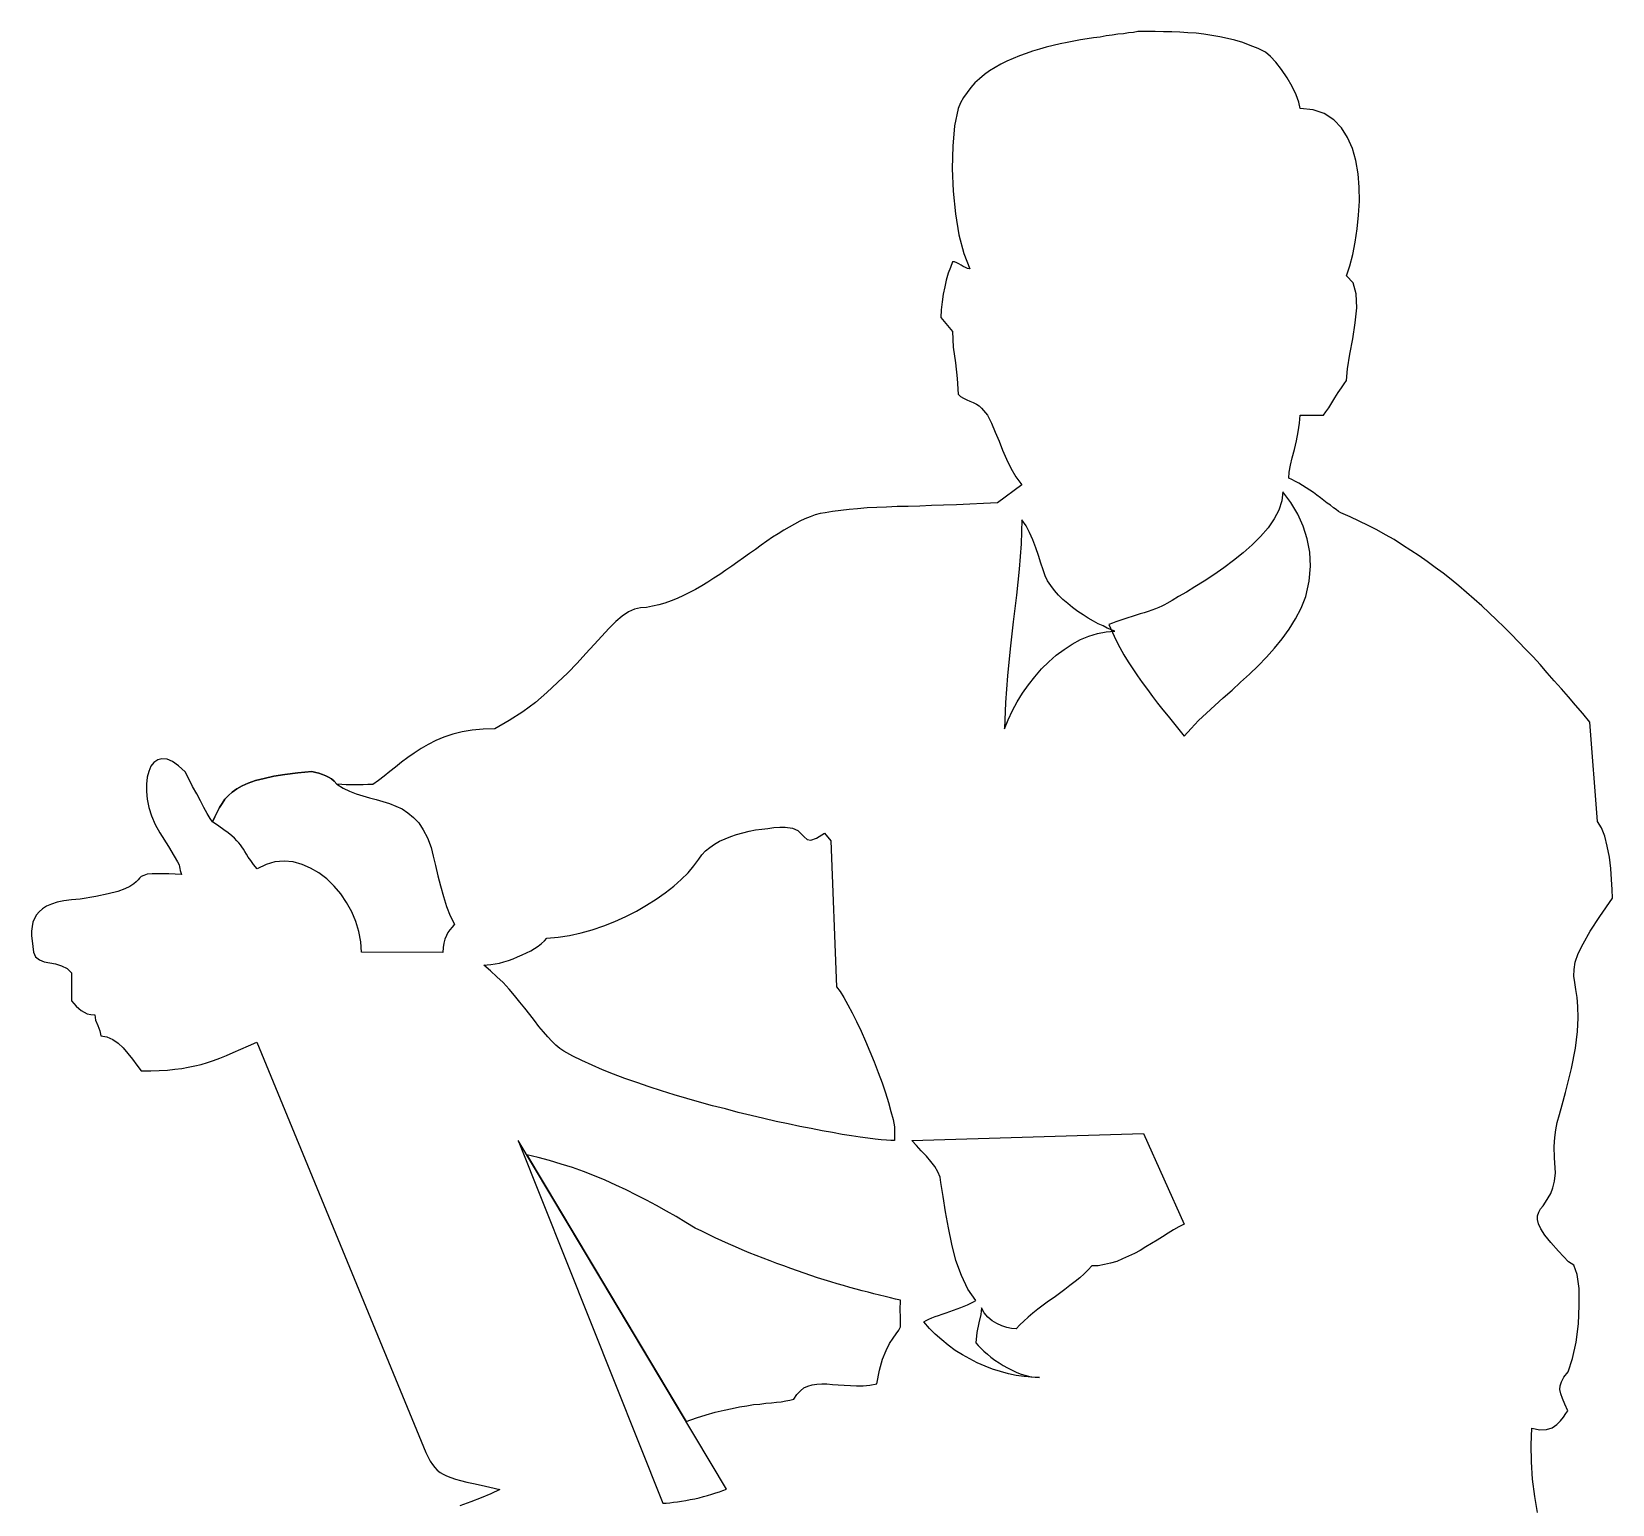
# Model space of a CAD drawing. Extents: x -728 to 148, y 2629 to 3904.
# Drawn here: x -728 to 85, y 3146 to 3904 of the extents above; entities that cross this region are included whole.
import ezdxf

# ---------------------------------------------------------------- set-up
doc = ezdxf.new("R2010")
doc.units = 0
doc.header["$LTSCALE"] = 1270
doc.header["$MEASUREMENT"] = 0
doc.layers.get('0').update_dxf_attribs({"linetype": 'CONTINUOUS'})

msp = doc.modelspace()

# ---------------------------------------------------------------- linework, layer by layer
at = {"linetype": 'CONTINUOUS'}
for p, q in [((-175.05, 3901.35), (-178.22, 3900.79)), ((-172, 3901.76), (-175.05, 3901.35)), ((-169.1, 3902.18), (-172, 3901.76)), ((-166.2, 3902.45), (-169.1, 3902.18)), ((-163.57, 3902.87), (-166.2, 3902.45)), ((-161.09, 3903.14), (-163.57, 3902.87)), ((-158.74, 3903.56), (-161.09, 3903.14)), ((-154.31, 3903.56), (-158.74, 3903.56)), ((-149.89, 3903.56), (-154.31, 3903.56)), ((-145.61, 3903.42), (-149.89, 3903.56)), ((-141.32, 3903.42), (-145.61, 3903.42)), ((-137.18, 3903.28), (-141.32, 3903.42)), ((-133.03, 3903.01), (-137.18, 3903.28)), ((-128.89, 3902.73), (-133.03, 3903.01)), ((-124.88, 3902.18), (-128.89, 3902.73)), ((-120.73, 3901.62), (-124.88, 3902.18)), ((-116.72, 3900.93), (-120.73, 3901.62)), ((-212.91, 3893.47), (-216.23, 3892.36)), ((-209.32, 3894.58), (-212.91, 3893.47)), ((-205.86, 3895.54), (-209.32, 3894.58)), ((-202.27, 3896.37), (-205.86, 3895.54)), ((-198.81, 3897.2), (-202.27, 3896.37)), ((-195.22, 3897.89), (-198.81, 3897.2)), ((-191.77, 3898.58), (-195.22, 3897.89)), ((-188.31, 3899.28), (-191.77, 3898.58)), ((-184.86, 3899.83), (-188.31, 3899.28)), ((-181.54, 3900.38), (-184.86, 3899.83)), ((-178.22, 3900.79), (-181.54, 3900.38)), ((-112.72, 3900.1), (-116.72, 3900.93)), ((-108.85, 3899.13), (-112.72, 3900.1)), ((-104.84, 3897.89), (-108.85, 3899.13)), ((-100.97, 3896.37), (-104.84, 3897.89)), ((-96.96, 3894.85), (-100.97, 3896.37)), ((-93.09, 3892.92), (-96.96, 3894.85)), ((-232.12, 3885.18), (-235.02, 3883.38)), ((-229.22, 3886.84), (-232.12, 3885.18)), ((-226.18, 3888.36), (-229.22, 3886.84)), ((-222.86, 3889.74), (-226.18, 3888.36)), ((-219.68, 3891.12), (-222.86, 3889.74)), ((-216.23, 3892.36), (-219.68, 3891.12)), ((-90.61, 3890.85), (-93.09, 3892.92)), ((-87.84, 3887.8), (-90.61, 3890.85)), ((-84.94, 3884.07), (-87.84, 3887.8)), ((-242.62, 3877.16), (-244.69, 3874.81)), ((-240.27, 3879.37), (-242.62, 3877.16)), ((-237.65, 3881.45), (-240.27, 3879.37)), ((-235.02, 3883.38), (-237.65, 3881.45)), ((-82.04, 3879.79), (-84.94, 3884.07)), ((-79.41, 3875.37), (-82.04, 3879.79)), ((-248.42, 3869.7), (-249.95, 3866.94)), ((-246.63, 3872.33), (-248.42, 3869.7)), ((-244.69, 3874.81), (-246.63, 3872.33)), ((-77.34, 3871.08), (-79.41, 3875.37)), ((-75.96, 3867.21), (-77.34, 3871.08)), ((-251.19, 3864.03), (-252.99, 3855.05)), ((-249.95, 3866.94), (-251.19, 3864.03)), ((-75.41, 3864.03), (-75.96, 3867.21)), ((-68.63, 3863.34), (-75.41, 3864.03)), ((-62.97, 3861.41), (-68.63, 3863.34)), ((-57.99, 3858.23), (-62.97, 3861.41)), ((-252.99, 3855.05), (-253.96, 3844.69)), ((-54.12, 3854.08), (-57.99, 3858.23)), ((-50.94, 3849.11), (-54.12, 3854.08)), ((-253.96, 3844.69), (-254.23, 3833.22)), ((-48.46, 3843.44), (-50.94, 3849.11)), ((-46.66, 3837.22), (-48.46, 3843.44)), ((-45.55, 3830.45), (-46.66, 3837.22)), ((-254.23, 3833.22), (-253.68, 3821.47)), ((-45, 3823.54), (-45.55, 3830.45)), ((-253.68, 3821.47), (-252.57, 3809.86)), ((-44.86, 3816.36), (-45, 3823.54)), ((-45.28, 3809.17), (-44.86, 3816.36)), ((-252.57, 3809.86), (-250.77, 3799.08)), ((-45.97, 3802.12), (-45.28, 3809.17)), ((-250.77, 3799.08), (-248.29, 3789.41)), ((-47.08, 3795.35), (-45.97, 3802.12)), ((-248.29, 3789.41), (-245.25, 3781.67)), ((-49.84, 3783.19), (-48.32, 3788.99)), ((-48.32, 3788.99), (-47.08, 3795.35)), ((-256.31, 3779.32), (-257.27, 3775.86)), ((-255.2, 3782.36), (-256.31, 3779.32)), ((-254.09, 3785.26), (-255.2, 3782.36)), ((-252.99, 3785.12), (-254.09, 3785.26)), ((-251.88, 3784.71), (-252.99, 3785.12)), ((-250.77, 3784.16), (-251.88, 3784.71)), ((-249.67, 3783.47), (-250.77, 3784.16)), ((-248.57, 3782.78), (-249.67, 3783.47)), ((-247.46, 3782.22), (-248.57, 3782.78)), ((-246.35, 3781.81), (-247.46, 3782.22)), ((-245.25, 3781.67), (-246.35, 3781.81)), ((-51.5, 3778.08), (-49.84, 3783.19)), ((-258.1, 3772.27), (-258.93, 3768.54)), ((-257.27, 3775.86), (-258.1, 3772.27)), ((-48.04, 3774.35), (-51.5, 3778.08)), ((-46.52, 3768.68), (-48.04, 3774.35)), ((-259.48, 3764.67), (-259.89, 3760.53)), ((-258.93, 3768.54), (-259.48, 3764.67)), ((-46.24, 3761.63), (-46.52, 3768.68)), ((-259.89, 3760.53), (-260.04, 3756.52)), ((-260.04, 3756.52), (-254.09, 3749.33)), ((-47.08, 3753.89), (-46.24, 3761.63)), ((-254.09, 3749.33), (-253.68, 3741.32)), ((-48.32, 3745.6), (-47.08, 3753.89)), ((-253.68, 3741.32), (-252.57, 3733.3)), ((-49.84, 3737.72), (-48.32, 3745.6)), ((-252.57, 3733.3), (-251.61, 3725.15)), ((-50.94, 3730.26), (-49.84, 3737.72)), ((-251.61, 3725.15), (-251.19, 3717.13)), ((-54.12, 3720.45), (-52.74, 3722.52)), ((-52.74, 3722.52), (-51.5, 3724.18)), ((-51.5, 3724.18), (-50.94, 3730.26)), ((-251.19, 3717.13), (-249.95, 3715.89)), ((-249.95, 3715.89), (-248.42, 3715.06)), ((-248.42, 3715.06), (-246.77, 3714.23)), ((-246.77, 3714.23), (-245.11, 3713.54)), ((-59.1, 3712.71), (-57.44, 3715.34)), ((-57.44, 3715.34), (-55.78, 3717.96)), ((-55.78, 3717.96), (-54.12, 3720.45)), ((-245.11, 3713.54), (-243.45, 3712.85)), ((-243.45, 3712.85), (-241.8, 3712.02)), ((-241.8, 3712.02), (-240.41, 3711.19)), ((-240.41, 3711.19), (-239.17, 3709.95)), ((-239.17, 3709.95), (-236.13, 3706.35)), ((-236.13, 3706.35), (-234.06, 3702.21)), ((-75.68, 3702.21), (-75.41, 3706.35)), ((-75.41, 3706.35), (-63.38, 3706.35)), ((-63.38, 3706.35), (-62.14, 3708.01)), ((-62.14, 3708.01), (-60.62, 3710.22)), ((-60.62, 3710.22), (-59.1, 3712.71)), ((-234.06, 3702.21), (-232.12, 3697.64)), ((-76.37, 3697.79), (-75.68, 3702.21)), ((-232.12, 3697.64), (-230.18, 3693.09)), ((-230.18, 3693.09), (-228.39, 3688.39)), ((-78.31, 3688.8), (-77.2, 3693.22)), ((-77.2, 3693.22), (-76.37, 3697.79)), ((-228.39, 3688.39), (-226.32, 3683.69)), ((-226.32, 3683.69), (-224.1, 3679.13)), ((-80.24, 3680.65), (-79.41, 3684.52)), ((-79.41, 3684.52), (-78.31, 3688.8)), ((-224.1, 3679.13), (-221.48, 3674.7)), ((-221.48, 3674.7), (-218.44, 3670.56)), ((-81.21, 3674.01), (-80.93, 3677.05)), ((-79.55, 3673.32), (-81.21, 3674.01)), ((-80.93, 3677.05), (-80.24, 3680.65)), ((-218.44, 3670.56), (-231.02, 3661.3)), ((-84.25, 3666.96), (-84.8, 3662.27)), ((-80.1, 3661.44), (-84.25, 3666.96)), ((-77.75, 3672.35), (-79.55, 3673.32)), ((-75.96, 3671.39), (-77.75, 3672.35)), ((-74.16, 3670.28), (-75.96, 3671.39)), ((-72.22, 3669.04), (-74.16, 3670.28)), ((-70.43, 3667.8), (-72.22, 3669.04)), ((-68.49, 3666.55), (-70.43, 3667.8)), ((-66.7, 3665.17), (-68.49, 3666.55)), ((-311.58, 3657.43), (-315.72, 3656.88)), ((-307.29, 3657.84), (-311.58, 3657.43)), ((-302.87, 3658.26), (-307.29, 3657.84)), ((-298.03, 3658.68), (-302.87, 3658.26)), ((-293.06, 3658.95), (-298.03, 3658.68)), ((-287.95, 3659.09), (-293.06, 3658.95)), ((-282.56, 3659.37), (-287.95, 3659.09)), ((-276.9, 3659.5), (-282.56, 3659.37)), ((-270.95, 3659.64), (-276.9, 3659.5)), ((-264.87, 3659.92), (-270.95, 3659.64)), ((-258.65, 3660.06), (-264.87, 3659.92)), ((-252.02, 3660.34), (-258.65, 3660.06)), ((-245.25, 3660.61), (-252.02, 3660.34)), ((-238.2, 3660.88), (-245.25, 3660.61)), ((-231.02, 3661.3), (-238.2, 3660.88)), ((-86.32, 3657.57), (-88.67, 3653.01)), ((-84.8, 3662.27), (-86.32, 3657.57)), ((-76.51, 3655.49), (-80.1, 3661.44)), ((-64.9, 3663.79), (-66.7, 3665.17)), ((-63.1, 3662.54), (-64.9, 3663.79)), ((-61.44, 3661.16), (-63.1, 3662.54)), ((-59.79, 3660.06), (-61.44, 3661.16)), ((-58.27, 3658.81), (-59.79, 3660.06)), ((-56.89, 3657.84), (-58.27, 3658.81)), ((-55.64, 3656.88), (-56.89, 3657.84)), ((-335.35, 3650.38), (-338.11, 3648.87)), ((-332.58, 3651.91), (-335.35, 3650.38)), ((-329.96, 3653.15), (-332.58, 3651.91)), ((-327.33, 3654.11), (-329.96, 3653.15)), ((-324.71, 3655.08), (-327.33, 3654.11)), ((-322.08, 3655.77), (-324.71, 3655.08)), ((-319.59, 3656.19), (-322.08, 3655.77)), ((-315.72, 3656.88), (-319.59, 3656.19)), ((-218.44, 3652.6), (-218.85, 3640.16)), ((-216.23, 3649.56), (-218.44, 3652.6)), ((-214.43, 3646.1), (-216.23, 3649.56)), ((-88.67, 3653.01), (-91.85, 3648.45)), ((-73.75, 3649.28), (-76.51, 3655.49)), ((-71.67, 3642.78), (-73.75, 3649.28)), ((-54.4, 3656.19), (-55.64, 3656.88)), ((-49.7, 3654.11), (-54.4, 3656.19)), ((-45, 3651.91), (-49.7, 3654.11)), ((-40.44, 3649.69), (-45, 3651.91)), ((-35.88, 3647.34), (-40.44, 3649.69)), ((-349.58, 3641.54), (-352.48, 3639.6)), ((-346.68, 3643.61), (-349.58, 3641.54)), ((-343.78, 3645.41), (-346.68, 3643.61)), ((-340.88, 3647.21), (-343.78, 3645.41)), ((-338.11, 3648.87), (-340.88, 3647.21)), ((-212.77, 3642.23), (-214.43, 3646.1)), ((-211.25, 3638.22), (-212.77, 3642.23)), ((-95.72, 3644.02), (-100, 3639.74)), ((-91.85, 3648.45), (-95.72, 3644.02)), ((-70.43, 3635.87), (-71.67, 3642.78)), ((-31.46, 3644.86), (-35.88, 3647.34)), ((-27.03, 3642.37), (-31.46, 3644.86)), ((-22.75, 3639.6), (-27.03, 3642.37)), ((-361.47, 3633.11), (-364.51, 3631.04)), ((-358.43, 3635.32), (-361.47, 3633.11)), ((-355.39, 3637.39), (-358.43, 3635.32)), ((-352.48, 3639.6), (-355.39, 3637.39)), ((-218.85, 3640.16), (-219.82, 3627.16)), ((-209.87, 3634.21), (-211.25, 3638.22)), ((-208.62, 3630.35), (-209.87, 3634.21)), ((-104.7, 3635.59), (-109.54, 3631.59)), ((-100, 3639.74), (-104.7, 3635.59)), ((-70.02, 3628.69), (-70.43, 3635.87)), ((-18.47, 3636.84), (-22.75, 3639.6)), ((-14.18, 3634.08), (-18.47, 3636.84)), ((-10.04, 3631.17), (-14.18, 3634.08)), ((-370.59, 3626.75), (-373.63, 3624.54)), ((-367.55, 3628.82), (-370.59, 3626.75)), ((-364.51, 3631.04), (-367.55, 3628.82)), ((-219.82, 3627.16), (-221.2, 3613.76)), ((-207.52, 3626.89), (-208.62, 3630.35)), ((-206.42, 3623.85), (-207.52, 3626.89)), ((-114.65, 3627.86), (-119.77, 3624.27)), ((-109.54, 3631.59), (-114.65, 3627.86)), ((-70.71, 3621.08), (-70.02, 3628.69)), ((-5.89, 3628.13), (-10.04, 3631.17)), ((-1.89, 3625.09), (-5.89, 3628.13)), ((2.26, 3621.92), (-1.89, 3625.09)), ((-386.2, 3616.8), (-389.38, 3615.15)), ((-383.03, 3618.6), (-386.2, 3616.8)), ((-379.84, 3620.54), (-383.03, 3618.6)), ((-376.8, 3622.61), (-379.84, 3620.54)), ((-373.63, 3624.54), (-376.8, 3622.61)), ((-205.17, 3621.23), (-206.42, 3623.85)), ((-203.51, 3618.74), (-205.17, 3621.23)), ((-201.72, 3616.25), (-203.51, 3618.74)), ((-129.44, 3618.04), (-133.86, 3615.42)), ((-124.74, 3621.08), (-129.44, 3618.04)), ((-119.77, 3624.27), (-124.74, 3621.08)), ((-72.37, 3613.07), (-70.71, 3621.08)), ((6.27, 3618.6), (2.26, 3621.92)), ((10.14, 3615.28), (6.27, 3618.6)), ((-405.13, 3608.79), (-408.32, 3608.1)), ((-401.96, 3609.76), (-405.13, 3608.79)), ((-398.78, 3610.86), (-401.96, 3609.76)), ((-395.6, 3612.11), (-398.78, 3610.86)), ((-392.42, 3613.62), (-395.6, 3612.11)), ((-389.38, 3615.15), (-392.42, 3613.62)), ((-221.2, 3613.76), (-222.86, 3600.08)), ((-199.64, 3613.9), (-201.72, 3616.25)), ((-197.3, 3611.55), (-199.64, 3613.9)), ((-194.81, 3609.48), (-197.3, 3611.55)), ((-192.32, 3607.41), (-194.81, 3609.48)), ((-145.06, 3608.92), (-146.44, 3608.23)), ((-143.81, 3609.61), (-145.06, 3608.92)), ((-141.19, 3611.14), (-143.81, 3609.61)), ((-137.87, 3613.07), (-141.19, 3611.14)), ((-133.86, 3615.42), (-137.87, 3613.07)), ((-74.85, 3607.13), (-72.37, 3613.07)), ((14.15, 3611.83), (10.14, 3615.28)), ((18.01, 3608.37), (14.15, 3611.83)), ((-423.93, 3602.98), (-427.25, 3600.22)), ((-420.61, 3605.19), (-423.93, 3602.98)), ((-417.57, 3606.57), (-420.61, 3605.19)), ((-414.53, 3607.26), (-417.57, 3606.57)), ((-411.36, 3607.54), (-414.53, 3607.26)), ((-408.32, 3608.1), (-411.36, 3607.54)), ((-189.69, 3605.47), (-192.32, 3607.41)), ((-186.93, 3603.68), (-189.69, 3605.47)), ((-184.3, 3602.02), (-186.93, 3603.68)), ((-181.68, 3600.49), (-184.3, 3602.02)), ((-179.19, 3599.11), (-181.68, 3600.49)), ((-168.13, 3600.77), (-170.07, 3600.08)), ((-166.06, 3601.46), (-168.13, 3600.77)), ((-163.99, 3602.15), (-166.06, 3601.46)), ((-161.78, 3602.84), (-163.99, 3602.15)), ((-159.7, 3603.53), (-161.78, 3602.84)), ((-157.63, 3604.22), (-159.7, 3603.53)), ((-155.56, 3604.78), (-157.63, 3604.22)), ((-153.49, 3605.47), (-155.56, 3604.78)), ((-151.55, 3606.16), (-153.49, 3605.47)), ((-149.75, 3606.85), (-151.55, 3606.16)), ((-147.96, 3607.54), (-149.75, 3606.85)), ((-146.44, 3608.23), (-147.96, 3607.54)), ((-81.07, 3596.35), (-77.75, 3601.6)), ((-77.75, 3601.6), (-74.85, 3607.13)), ((21.89, 3604.78), (18.01, 3608.37)), ((25.62, 3601.18), (21.89, 3604.78)), ((29.48, 3597.45), (25.62, 3601.18)), ((-434.43, 3592.75), (-438.3, 3588.47)), ((-430.7, 3596.76), (-434.43, 3592.75)), ((-427.25, 3600.22), (-430.7, 3596.76)), ((-222.86, 3600.08), (-224.52, 3586.26)), ((-188.31, 3590.96), (-184.03, 3592.75)), ((-184.03, 3592.75), (-179.6, 3594.14)), ((-179.6, 3594.14), (-175.05, 3594.97)), ((-176.7, 3598.01), (-179.19, 3599.11)), ((-174.49, 3596.9), (-176.7, 3598.01)), ((-175.05, 3594.97), (-170.62, 3595.25)), ((-172.42, 3595.94), (-174.49, 3596.9)), ((-171.87, 3599.39), (-173.66, 3598.7)), ((-173.66, 3598.7), (-171.87, 3594.69)), ((-170.62, 3595.25), (-172.42, 3595.94)), ((-170.07, 3600.08), (-171.87, 3599.39)), ((-171.87, 3594.69), (-170.07, 3590.82)), ((-84.66, 3591.37), (-81.07, 3596.35)), ((33.21, 3593.72), (29.48, 3597.45)), ((36.95, 3589.86), (33.21, 3593.72)), ((-438.3, 3588.47), (-442.58, 3583.91)), ((-224.52, 3586.26), (-225.9, 3572.44)), ((-200.75, 3582.94), (-196.74, 3585.98)), ((-196.74, 3585.98), (-192.6, 3588.61)), ((-192.6, 3588.61), (-188.31, 3590.96)), ((-170.07, 3590.82), (-168, 3586.95)), ((-168, 3586.95), (-165.92, 3583.22)), ((-92.68, 3581.98), (-88.53, 3586.54)), ((-88.53, 3586.54), (-84.66, 3591.37)), ((40.68, 3585.98), (36.95, 3589.86)), ((44.41, 3582.12), (40.68, 3585.98)), ((-447.01, 3578.94), (-451.85, 3573.96)), ((-442.58, 3583.91), (-447.01, 3578.94)), ((-208.35, 3575.89), (-204.62, 3579.49)), ((-204.62, 3579.49), (-200.75, 3582.94)), ((-165.92, 3583.22), (-163.71, 3579.49)), ((-163.71, 3579.49), (-161.36, 3575.89)), ((-101.39, 3573.27), (-96.96, 3577.55)), ((-96.96, 3577.55), (-92.68, 3581.98)), ((48, 3578.11), (44.41, 3582.12)), ((51.73, 3573.96), (48, 3578.11)), ((-457.09, 3568.85), (-462.63, 3563.73)), ((-451.85, 3573.96), (-457.09, 3568.85)), ((-225.9, 3572.44), (-226.87, 3558.62)), ((-214.98, 3567.74), (-211.81, 3571.89)), ((-211.81, 3571.89), (-208.35, 3575.89)), ((-161.36, 3575.89), (-159.01, 3572.3)), ((-159.01, 3572.3), (-156.53, 3568.85)), ((-156.53, 3568.85), (-153.9, 3565.26)), ((-110.37, 3564.98), (-105.95, 3569.12)), ((-105.95, 3569.12), (-101.39, 3573.27)), ((55.33, 3569.81), (51.73, 3573.96)), ((59.06, 3565.67), (55.33, 3569.81)), ((-462.63, 3563.73), (-468.56, 3558.62)), ((-220.79, 3559.04), (-218.02, 3563.46)), ((-218.02, 3563.46), (-214.98, 3567.74)), ((-153.9, 3565.26), (-151.27, 3561.8)), ((-151.27, 3561.8), (-148.65, 3558.34)), ((-119.21, 3557.1), (-114.93, 3561.11)), ((-114.93, 3561.11), (-110.37, 3564.98)), ((62.65, 3561.52), (59.06, 3565.67)), ((66.24, 3557.24), (62.65, 3561.52)), ((-475.06, 3553.92), (-481.97, 3549.36)), ((-468.56, 3558.62), (-475.06, 3553.92)), ((-226.87, 3558.62), (-227.28, 3545.08)), ((-225.48, 3549.78), (-223.28, 3554.48)), ((-223.28, 3554.48), (-220.79, 3559.04)), ((-148.65, 3558.34), (-146.02, 3554.89)), ((-146.02, 3554.89), (-143.26, 3551.57)), ((-127.64, 3549.36), (-123.5, 3553.23)), ((-123.5, 3553.23), (-119.21, 3557.1)), ((69.97, 3552.95), (66.24, 3557.24)), ((73.57, 3548.53), (69.97, 3552.95)), ((-506.16, 3543.56), (-510.99, 3542.31)), ((-501.04, 3544.39), (-506.16, 3543.56)), ((-495.38, 3544.94), (-501.04, 3544.39)), ((-489.43, 3545.08), (-495.38, 3544.94)), ((-481.97, 3549.36), (-489.43, 3545.08)), ((-227.28, 3545.08), (-225.48, 3549.78)), ((-143.26, 3551.57), (-140.5, 3548.12)), ((-140.5, 3548.12), (-137.73, 3544.8)), ((-137.73, 3544.8), (-134.97, 3541.35)), ((-134.97, 3541.35), (-131.37, 3545.36)), ((-131.37, 3545.36), (-127.64, 3549.36)), ((77.58, 3497.54), (73.57, 3548.53)), ((-523.71, 3537.06), (-527.3, 3534.99)), ((-519.7, 3539.14), (-523.71, 3537.06)), ((-515.55, 3540.79), (-519.7, 3539.14)), ((-510.99, 3542.31), (-515.55, 3540.79)), ((-664.67, 3527.8), (-666.19, 3525.87)), ((-662.73, 3529.19), (-664.67, 3527.8)), ((-660.52, 3529.74), (-662.73, 3529.19)), ((-657.89, 3529.46), (-660.52, 3529.74)), ((-655.13, 3528.36), (-657.89, 3529.46)), ((-651.95, 3526.15), (-655.13, 3528.36)), ((-537.39, 3527.94), (-540.43, 3525.45)), ((-534.21, 3530.29), (-537.39, 3527.94)), ((-530.89, 3532.64), (-534.21, 3530.29)), ((-527.3, 3534.99), (-530.89, 3532.64)), ((-668.12, 3520.2), (-668.54, 3516.75)), ((-667.29, 3523.24), (-668.12, 3520.2)), ((-666.19, 3525.87), (-667.29, 3523.24)), ((-648.64, 3522.97), (-651.95, 3526.15)), ((-646.7, 3519.37), (-648.64, 3522.97)), ((-644.77, 3515.5), (-646.7, 3519.37)), ((-612.43, 3518.54), (-608.01, 3519.65)), ((-608.01, 3519.65), (-612.43, 3518.54)), ((-608.01, 3519.65), (-603.03, 3520.76)), ((-603.03, 3520.76), (-608.01, 3519.65)), ((-603.03, 3520.76), (-597.36, 3521.72)), ((-597.36, 3521.72), (-603.03, 3520.76)), ((-597.36, 3521.72), (-590.73, 3522.55)), ((-590.73, 3522.55), (-597.36, 3521.72)), ((-590.73, 3522.55), (-583.41, 3523.24)), ((-583.41, 3523.24), (-590.73, 3522.55)), ((-583.41, 3523.24), (-581.47, 3522.69)), ((-581.47, 3522.69), (-583.41, 3523.24)), ((-581.47, 3522.69), (-579.81, 3522.28)), ((-579.81, 3522.28), (-581.47, 3522.69)), ((-579.81, 3522.28), (-578.02, 3521.72)), ((-578.02, 3521.72), (-579.81, 3522.28)), ((-578.02, 3521.72), (-576.36, 3521.03)), ((-576.36, 3521.03), (-578.02, 3521.72)), ((-576.36, 3521.03), (-574.84, 3520.34)), ((-574.84, 3520.34), (-576.36, 3521.03)), ((-574.84, 3520.34), (-573.32, 3519.37)), ((-573.32, 3519.37), (-574.84, 3520.34)), ((-573.32, 3519.37), (-571.94, 3518.27)), ((-571.94, 3518.27), (-573.32, 3519.37)), ((-546.23, 3520.76), (-549.13, 3518.54)), ((-543.33, 3523.11), (-546.23, 3520.76)), ((-540.43, 3525.45), (-543.33, 3523.11)), ((-668.54, 3516.75), (-668.54, 3512.88)), ((-668.54, 3512.88), (-668.12, 3508.87)), ((-642.69, 3511.77), (-644.77, 3515.5)), ((-640.76, 3508.04), (-642.69, 3511.77)), ((-626.39, 3510.81), (-624.45, 3512.6)), ((-624.45, 3512.6), (-626.39, 3510.81)), ((-624.45, 3512.6), (-622.1, 3514.26)), ((-622.1, 3514.26), (-624.45, 3512.6)), ((-622.1, 3514.26), (-619.34, 3515.78)), ((-619.34, 3515.78), (-622.1, 3514.26)), ((-619.34, 3515.78), (-616.16, 3517.16)), ((-616.16, 3517.16), (-619.34, 3515.78)), ((-616.16, 3517.16), (-612.43, 3518.54)), ((-612.43, 3518.54), (-616.16, 3517.16)), ((-571.94, 3518.27), (-570.56, 3516.75)), ((-570.56, 3516.75), (-571.94, 3518.27)), ((-570.56, 3516.75), (-567.37, 3514.67)), ((-568.07, 3516.47), (-570.56, 3516.75)), ((-565.86, 3516.33), (-568.07, 3516.47)), ((-567.37, 3514.67), (-564.06, 3513.15)), ((-563.64, 3516.33), (-565.86, 3516.33)), ((-564.06, 3513.15), (-560.74, 3511.77)), ((-561.43, 3516.33), (-563.64, 3516.33)), ((-559.36, 3516.33), (-561.43, 3516.33)), ((-560.74, 3511.77), (-557.29, 3510.67)), ((-557.01, 3516.33), (-559.36, 3516.33)), ((-554.66, 3516.47), (-557.01, 3516.33)), ((-552.04, 3516.47), (-554.66, 3516.47)), ((-549.13, 3518.54), (-552.04, 3516.47)), ((-668.12, 3508.87), (-667.29, 3504.59)), ((-667.29, 3504.59), (-665.91, 3500.3)), ((-638.96, 3504.59), (-640.76, 3508.04)), ((-637.3, 3501.55), (-638.96, 3504.59)), ((-632.19, 3502.24), (-630.95, 3504.59)), ((-630.95, 3504.59), (-632.19, 3502.24)), ((-630.95, 3504.59), (-629.56, 3506.8)), ((-629.56, 3506.8), (-630.95, 3504.59)), ((-629.56, 3506.8), (-628.18, 3508.87)), ((-628.18, 3508.87), (-629.56, 3506.8)), ((-628.18, 3508.87), (-626.39, 3510.81)), ((-626.39, 3510.81), (-628.18, 3508.87)), ((-557.29, 3510.67), (-553.83, 3509.7)), ((-553.83, 3509.7), (-550.38, 3508.73)), ((-550.38, 3508.73), (-546.92, 3507.77)), ((-546.92, 3507.77), (-543.47, 3506.66)), ((-543.47, 3506.66), (-540.29, 3505.42)), ((-540.29, 3505.42), (-537.11, 3503.9)), ((-537.11, 3503.9), (-534.07, 3501.96)), ((-665.91, 3500.3), (-663.97, 3495.88)), ((-663.97, 3495.88), (-661.63, 3491.6)), ((-635.78, 3499.06), (-637.3, 3501.55)), ((-634.54, 3497.26), (-635.78, 3499.06)), ((-634.54, 3497.26), (-633.3, 3499.89)), ((-633.3, 3499.89), (-634.54, 3497.26)), ((-631.36, 3495.05), (-634.54, 3497.26)), ((-633.3, 3499.89), (-632.19, 3502.24)), ((-632.19, 3502.24), (-633.3, 3499.89)), ((-628.74, 3493.25), (-631.36, 3495.05)), ((-534.07, 3501.96), (-531.17, 3499.61)), ((-531.17, 3499.61), (-528.54, 3496.71)), ((-528.54, 3496.71), (-526.19, 3493.25)), ((79.65, 3494.22), (77.58, 3497.54)), ((-661.63, 3491.6), (-657.2, 3484.55)), ((-626.52, 3491.6), (-628.74, 3493.25)), ((-624.59, 3490.08), (-626.52, 3491.6)), ((-623.21, 3488.83), (-624.59, 3490.08)), ((-621.96, 3487.59), (-623.21, 3488.83)), ((-621, 3486.48), (-621.96, 3487.59)), ((-526.19, 3493.25), (-523.98, 3489.11)), ((-523.98, 3489.11), (-522.18, 3484.13)), ((-376.53, 3485.79), (-373.9, 3487.31)), ((-373.9, 3487.31), (-371, 3488.56)), ((-371, 3488.56), (-368.1, 3489.8)), ((-368.1, 3489.8), (-365.06, 3490.77)), ((-365.06, 3490.77), (-361.88, 3491.6)), ((-361.88, 3491.6), (-358.7, 3492.42)), ((-358.7, 3492.42), (-355.39, 3493.12)), ((-355.39, 3493.12), (-352.2, 3493.53)), ((-352.2, 3493.53), (-349.03, 3493.95)), ((-349.03, 3493.95), (-345.99, 3494.36)), ((-345.99, 3494.36), (-342.95, 3494.5)), ((-342.95, 3494.5), (-340.04, 3494.64)), ((-340.04, 3494.64), (-336.31, 3494.08)), ((-336.31, 3494.08), (-333.69, 3492.84)), ((-333.69, 3492.84), (-331.89, 3491.18)), ((-331.89, 3491.18), (-330.37, 3489.52)), ((-330.37, 3489.52), (-328.85, 3488.28)), ((-328.85, 3488.28), (-326.92, 3487.87)), ((-326.92, 3487.87), (-324.01, 3488.83)), ((-324.01, 3488.83), (-319.87, 3491.46)), ((-319.87, 3491.46), (-316.69, 3487.59)), ((-316.69, 3487.59), (-313.65, 3412.41)), ((81.31, 3489.94), (79.65, 3494.22)), ((82.55, 3484.82), (81.31, 3489.94)), ((-657.2, 3484.55), (-654.3, 3479.71)), ((-654.3, 3479.71), (-652.5, 3476.81)), ((-620.17, 3485.52), (-621, 3486.48)), ((-619.48, 3484.41), (-620.17, 3485.52)), ((-618.65, 3483.3), (-619.48, 3484.41)), ((-617.96, 3482.06), (-618.65, 3483.3)), ((-617.13, 3480.68), (-617.96, 3482.06)), ((-616.16, 3479.16), (-617.13, 3480.68)), ((-614.92, 3477.5), (-616.16, 3479.16)), ((-522.18, 3484.13), (-521.08, 3479.71)), ((-521.08, 3479.71), (-519.98, 3474.87)), ((-384.54, 3478.19), (-383.03, 3480.4)), ((-383.03, 3480.4), (-381.09, 3482.34)), ((-381.09, 3482.34), (-378.88, 3484.13)), ((-378.88, 3484.13), (-376.53, 3485.79)), ((83.66, 3479.16), (82.55, 3484.82)), ((84.35, 3473.35), (83.66, 3479.16)), ((-665.5, 3470.59), (-668.12, 3470.31)), ((-661.77, 3470.59), (-665.5, 3470.59)), ((-656.93, 3470.59), (-661.77, 3470.59)), ((-650.57, 3470.17), (-656.93, 3470.59)), ((-652.5, 3476.81), (-651.68, 3475.15)), ((-651.68, 3475.15), (-651.54, 3474.18)), ((-651.54, 3474.18), (-651.4, 3473.35)), ((-651.4, 3473.35), (-651.26, 3472.25)), ((-651.26, 3472.25), (-650.57, 3470.17)), ((-613.4, 3475.43), (-614.92, 3477.5)), ((-611.6, 3473.21), (-613.4, 3475.43)), ((-607.04, 3475.43), (-611.6, 3473.21)), ((-602.48, 3476.67), (-607.04, 3475.43)), ((-597.78, 3477.09), (-602.48, 3476.67)), ((-593.08, 3476.67), (-597.78, 3477.09)), ((-588.52, 3475.43), (-593.08, 3476.67)), ((-584.1, 3473.49), (-588.52, 3475.43)), ((-579.81, 3471.01), (-584.1, 3473.49)), ((-575.81, 3467.97), (-579.81, 3471.01)), ((-519.98, 3474.87), (-518.73, 3469.62)), ((-393.53, 3467.69), (-390.07, 3471.14)), ((-390.07, 3471.14), (-387.03, 3474.74)), ((-387.03, 3474.74), (-384.54, 3478.19)), ((84.76, 3467.69), (84.35, 3473.35)), ((-679.59, 3462.85), (-683.18, 3461.47)), ((-676.97, 3464.09), (-679.59, 3462.85)), ((-675.03, 3465.34), (-676.97, 3464.09)), ((-673.79, 3466.44), (-675.03, 3465.34)), ((-672.82, 3467.41), (-673.79, 3466.44)), ((-672.13, 3468.38), (-672.82, 3467.41)), ((-671.16, 3469.21), (-672.13, 3468.38)), ((-669.92, 3469.76), (-671.16, 3469.21)), ((-668.12, 3470.31), (-669.92, 3469.76)), ((-572.07, 3464.23), (-575.81, 3467.97)), ((-568.62, 3460.23), (-572.07, 3464.23)), ((-518.73, 3469.62), (-517.35, 3464.37)), ((-517.35, 3464.37), (-515.83, 3458.98)), ((-401.82, 3460.78), (-397.39, 3464.23)), ((-397.39, 3464.23), (-393.53, 3467.69)), ((85.04, 3462.58), (84.76, 3467.69)), ((85.18, 3458.01), (85.04, 3462.58)), ((-717.32, 3454.97), (-719.94, 3453.87)), ((-714.42, 3455.94), (-717.32, 3454.97)), ((-710.96, 3456.63), (-714.42, 3455.94)), ((-707.09, 3457.19), (-710.96, 3456.63)), ((-702.67, 3457.46), (-707.09, 3457.19)), ((-694.52, 3458.84), (-702.67, 3457.46)), ((-688.16, 3460.23), (-694.52, 3458.84)), ((-683.18, 3461.47), (-688.16, 3460.23)), ((-565.58, 3455.8), (-568.62, 3460.23)), ((-562.95, 3451.11), (-565.58, 3455.8)), ((-515.83, 3458.98), (-514.17, 3453.73)), ((-416.6, 3451.38), (-411.36, 3454.42)), ((-411.36, 3454.42), (-406.38, 3457.6)), ((-406.38, 3457.6), (-401.82, 3460.78)), ((78.68, 3448.62), (85.18, 3458.01)), ((-726.02, 3447.65), (-726.86, 3445.72)), ((-725.06, 3449.45), (-726.02, 3447.65)), ((-723.67, 3451.11), (-725.06, 3449.45)), ((-722.02, 3452.62), (-723.67, 3451.11)), ((-719.94, 3453.87), (-722.02, 3452.62)), ((-560.88, 3446.13), (-562.95, 3451.11)), ((-559.36, 3440.88), (-560.88, 3446.13)), ((-514.17, 3453.73), (-512.37, 3448.89)), ((-512.37, 3448.89), (-510.16, 3444.61)), ((-433.33, 3443.78), (-427.66, 3446.13)), ((-427.66, 3446.13), (-421.99, 3448.62)), ((-421.99, 3448.62), (-416.6, 3451.38)), ((73.71, 3441.02), (78.68, 3448.62)), ((-727.27, 3443.5), (-727.55, 3441.15)), ((-727.55, 3441.15), (-727.55, 3438.67)), ((-727.55, 3438.67), (-727.27, 3436.04)), ((-726.86, 3445.72), (-727.27, 3443.5)), ((-558.25, 3435.63), (-559.36, 3440.88)), ((-514.31, 3438.8), (-515.14, 3437.01)), ((-513.48, 3440.33), (-514.31, 3438.8)), ((-512.51, 3441.84), (-513.48, 3440.33)), ((-511.27, 3443.23), (-512.51, 3441.84)), ((-510.16, 3444.61), (-511.27, 3443.23)), ((-462.63, 3437.42), (-456.82, 3437.98)), ((-456.82, 3437.98), (-451.01, 3438.8)), ((-451.01, 3438.8), (-445.08, 3440.19)), ((-445.08, 3440.19), (-439.27, 3441.84)), ((-439.27, 3441.84), (-433.33, 3443.78)), ((70.12, 3434.66), (73.71, 3441.02)), ((-727.27, 3436.04), (-726.99, 3433.28)), ((-726.99, 3433.28), (-726.58, 3430.37)), ((-726.58, 3430.37), (-725.47, 3427.89)), ((-557.98, 3430.24), (-558.25, 3435.63)), ((-516.1, 3430.1), (-557.98, 3430.24)), ((-515.97, 3432.72), (-516.1, 3430.1)), ((-515.69, 3434.94), (-515.97, 3432.72)), ((-515.14, 3437.01), (-515.69, 3434.94)), ((-475.34, 3428.86), (-473.13, 3429.96)), ((-473.13, 3429.96), (-470.91, 3431.06)), ((-470.91, 3431.06), (-468.98, 3432.17)), ((-468.98, 3432.17), (-467.05, 3433.41)), ((-467.05, 3433.41), (-465.39, 3434.8)), ((-465.39, 3434.8), (-463.87, 3436.04)), ((-463.87, 3436.04), (-462.63, 3437.42)), ((67.63, 3429.55), (70.12, 3434.66)), ((-725.47, 3427.89), (-723.54, 3426.37)), ((-723.54, 3426.37), (-721.05, 3425.4)), ((-721.05, 3425.4), (-718.15, 3424.85)), ((-718.15, 3424.85), (-715.24, 3424.29)), ((-715.24, 3424.29), (-712.2, 3423.32)), ((-712.2, 3423.32), (-709.31, 3421.94)), ((-709.31, 3421.94), (-706.96, 3419.59)), ((-495.1, 3423.6), (-493.3, 3423.74)), ((-491.65, 3420.7), (-495.1, 3423.6)), ((-493.3, 3423.74), (-491.37, 3423.88)), ((-491.37, 3423.88), (-489.3, 3424.29)), ((-489.3, 3424.29), (-487.08, 3424.71)), ((-487.08, 3424.71), (-484.73, 3425.4)), ((-484.73, 3425.4), (-482.38, 3426.09)), ((-482.38, 3426.09), (-480.03, 3426.92)), ((-480.03, 3426.92), (-477.69, 3427.89)), ((-477.69, 3427.89), (-475.34, 3428.86)), ((65.55, 3421.39), (66.11, 3425.12)), ((66.11, 3425.12), (67.63, 3429.55)), ((-706.96, 3419.59), (-706.96, 3405.23)), ((-488.33, 3417.66), (-491.65, 3420.7)), ((-485.15, 3414.62), (-488.33, 3417.66)), ((-482.11, 3411.31), (-485.15, 3414.62)), ((65.42, 3417.94), (65.55, 3421.39)), ((65.83, 3414.62), (65.42, 3417.94)), ((66.39, 3411.03), (65.83, 3414.62)), ((-479.34, 3407.99), (-482.11, 3411.31)), ((-476.58, 3404.67), (-479.34, 3407.99)), ((-313.65, 3412.41), (-311.85, 3410.06)), ((-311.85, 3410.06), (-309.92, 3407.02)), ((-309.92, 3407.02), (-307.85, 3403.29)), ((67.08, 3407.02), (66.39, 3411.03)), ((67.49, 3402.32), (67.08, 3407.02)), ((-706.96, 3405.23), (-705.85, 3403.84)), ((-705.85, 3403.84), (-704.61, 3402.6)), ((-704.61, 3402.6), (-703.36, 3401.35)), ((-703.36, 3401.35), (-702.12, 3400.25)), ((-702.12, 3400.25), (-700.6, 3399.42)), ((-700.6, 3399.42), (-698.94, 3398.59)), ((-698.94, 3398.59), (-697.14, 3398.18)), ((-697.14, 3398.18), (-695.07, 3398.04)), ((-695.07, 3398.04), (-694.65, 3395.27)), ((-473.95, 3401.49), (-476.58, 3404.67)), ((-471.47, 3398.18), (-473.95, 3401.49)), ((-468.98, 3395.14), (-471.47, 3398.18)), ((-307.85, 3403.29), (-305.63, 3399.14)), ((-305.63, 3399.14), (-303.42, 3394.58)), ((67.63, 3396.52), (67.49, 3402.32)), ((-694.65, 3395.27), (-693.55, 3392.65)), ((-693.55, 3392.65), (-692.45, 3389.88)), ((-692.45, 3389.88), (-692.03, 3387.26)), ((-466.77, 3392.1), (-468.98, 3395.14)), ((-464.42, 3389.33), (-466.77, 3392.1)), ((-462.21, 3386.84), (-464.42, 3389.33)), ((-303.42, 3394.58), (-301.07, 3389.75)), ((-301.07, 3389.75), (-298.86, 3384.49)), ((66.24, 3380.9), (67.21, 3389.47)), ((67.21, 3389.47), (67.63, 3396.52)), ((-692.03, 3387.26), (-688.85, 3386.84)), ((-688.85, 3386.84), (-685.81, 3385.46)), ((-685.81, 3385.46), (-683.05, 3383.52)), ((-683.05, 3383.52), (-680.42, 3381.04)), ((-680.42, 3381.04), (-678.07, 3378.14)), ((-620.03, 3380.35), (-616.02, 3382.14)), ((-616.02, 3382.14), (-611.74, 3384.08)), ((-611.74, 3384.08), (-524.95, 3173.06)), ((-460.13, 3384.49), (-462.21, 3386.84)), ((-458.06, 3382.42), (-460.13, 3384.49)), ((-455.99, 3380.76), (-458.06, 3382.42)), ((-298.86, 3384.49), (-296.51, 3379.24)), ((-678.07, 3378.14), (-675.72, 3375.24)), ((-675.72, 3375.24), (-673.37, 3372.2)), ((-640.34, 3372.61), (-637.17, 3373.58)), ((-637.17, 3373.58), (-633.99, 3374.55)), ((-633.99, 3374.55), (-630.81, 3375.79)), ((-630.81, 3375.79), (-627.35, 3377.17)), ((-627.35, 3377.17), (-623.9, 3378.69)), ((-623.9, 3378.69), (-620.03, 3380.35)), ((-453.92, 3379.38), (-455.99, 3380.76)), ((-449.36, 3376.9), (-453.92, 3379.38)), ((-444.66, 3374.55), (-449.36, 3376.9)), ((-439.41, 3372.2), (-444.66, 3374.55)), ((-296.51, 3379.24), (-294.3, 3373.85)), ((-294.3, 3373.85), (-292.23, 3368.47)), ((64.17, 3370.54), (66.24, 3380.9)), ((-673.37, 3372.2), (-671.16, 3369.29)), ((-671.16, 3369.29), (-666.32, 3369.29)), ((-666.32, 3369.29), (-661.9, 3369.43)), ((-661.9, 3369.43), (-657.76, 3369.71)), ((-657.76, 3369.71), (-653.89, 3370.12)), ((-653.89, 3370.12), (-650.29, 3370.54)), ((-650.29, 3370.54), (-646.98, 3371.09)), ((-646.98, 3371.09), (-643.66, 3371.78)), ((-643.66, 3371.78), (-640.34, 3372.61)), ((-434.02, 3369.85), (-439.41, 3372.2)), ((-428.35, 3367.63), (-434.02, 3369.85)), ((-422.55, 3365.43), (-428.35, 3367.63)), ((-416.47, 3363.21), (-422.55, 3365.43)), ((-292.23, 3368.47), (-290.3, 3363.08)), ((61.13, 3358.1), (64.17, 3370.54)), ((-410.11, 3361.14), (-416.47, 3363.21)), ((-403.75, 3359.07), (-410.11, 3361.14)), ((-397.26, 3357), (-403.75, 3359.07)), ((-390.76, 3355.06), (-397.26, 3357)), ((-290.3, 3363.08), (-288.5, 3357.96)), ((-288.5, 3357.96), (-286.98, 3352.99)), ((59.34, 3351.74), (61.13, 3358.1)), ((-384.13, 3353.12), (-390.76, 3355.06)), ((-377.49, 3351.33), (-384.13, 3353.12)), ((-370.86, 3349.67), (-377.49, 3351.33)), ((-364.23, 3347.87), (-370.86, 3349.67)), ((-286.98, 3352.99), (-285.74, 3348.42)), ((57.96, 3346.77), (59.34, 3351.74)), ((-357.59, 3346.35), (-364.23, 3347.87)), ((-351.1, 3344.83), (-357.59, 3346.35)), ((-344.74, 3343.31), (-351.1, 3344.83)), ((-338.66, 3342.07), (-344.74, 3343.31)), ((-332.58, 3340.68), (-338.66, 3342.07)), ((-326.78, 3339.58), (-332.58, 3340.68)), ((-285.74, 3348.42), (-284.64, 3344.28)), ((-284.64, 3344.28), (-283.94, 3340.55)), ((-283.94, 3340.55), (-283.94, 3333.5)), ((56.02, 3339.03), (56.85, 3342.76)), ((56.85, 3342.76), (57.96, 3346.77)), ((-370.31, 3154.26), (-477.41, 3333.5)), ((-477.41, 3333.5), (-403.06, 3147.08)), ((-321.11, 3338.48), (-326.78, 3339.58)), ((-315.72, 3337.51), (-321.11, 3338.48)), ((-310.75, 3336.54), (-315.72, 3337.51)), ((-306.05, 3335.85), (-310.75, 3336.54)), ((-301.63, 3335.16), (-306.05, 3335.85)), ((-297.62, 3334.6), (-301.63, 3335.16)), ((-293.89, 3334.19), (-297.62, 3334.6)), ((-290.72, 3333.78), (-293.89, 3334.19)), ((-287.95, 3333.64), (-290.72, 3333.78)), ((-285.74, 3333.5), (-287.95, 3333.64)), ((-283.94, 3333.5), (-285.74, 3333.5)), ((-274.96, 3333.5), (-155.84, 3337.1)), ((-272.61, 3330.87), (-274.96, 3333.5)), ((-155.84, 3337.1), (-134.97, 3290.38)), ((55.33, 3330.32), (55.61, 3335.02)), ((55.61, 3335.02), (56.02, 3339.03)), ((-472.99, 3326.17), (-472.99, 3326.04)), ((-467.18, 3324.79), (-472.99, 3326.17)), ((-472.99, 3326.04), (-391.04, 3188.95)), ((-461.24, 3323.13), (-467.18, 3324.79)), ((-270.12, 3328.11), (-272.61, 3330.87)), ((-267.5, 3325.48), (-270.12, 3328.11)), ((-265.15, 3322.72), (-267.5, 3325.48)), ((55.46, 3324.52), (55.33, 3330.32)), ((55.88, 3316.78), (55.46, 3324.52)), ((-455.3, 3321.34), (-461.24, 3323.13)), ((-449.5, 3319.54), (-455.3, 3321.34)), ((-443.83, 3317.47), (-449.5, 3319.54)), ((-438.16, 3315.26), (-443.83, 3317.47)), ((-263.21, 3320.09), (-265.15, 3322.72)), ((-261.55, 3317.33), (-263.21, 3320.09)), ((-260.45, 3314.7), (-261.55, 3317.33)), ((55.46, 3312.63), (55.88, 3316.78)), ((-432.64, 3313.05), (-438.16, 3315.26)), ((-427.25, 3310.56), (-432.64, 3313.05)), ((-421.86, 3308.07), (-427.25, 3310.56)), ((-416.6, 3305.45), (-421.86, 3308.07)), ((-260.04, 3311.94), (-260.45, 3314.7)), ((-258.93, 3304.76), (-260.04, 3311.94)), ((53.53, 3306.27), (54.64, 3309.18)), ((54.64, 3309.18), (55.46, 3312.63)), ((-411.36, 3302.82), (-416.6, 3305.45)), ((-406.24, 3300.06), (-411.36, 3302.82)), ((-401.13, 3297.15), (-406.24, 3300.06)), ((-257.69, 3296.88), (-258.93, 3304.76)), ((48.28, 3298.26), (49.53, 3299.92)), ((49.53, 3299.92), (50.77, 3301.72)), ((50.77, 3301.72), (52.15, 3303.92)), ((52.15, 3303.92), (53.53, 3306.27)), ((-396.15, 3294.39), (-401.13, 3297.15)), ((-391.18, 3291.35), (-396.15, 3294.39)), ((-256.16, 3288.59), (-257.69, 3296.88)), ((46.76, 3294.8), (47.31, 3296.6)), ((46.76, 3292.87), (46.76, 3294.8)), ((47.18, 3290.66), (46.76, 3292.87)), ((47.31, 3296.6), (48.28, 3298.26)), ((-386.34, 3288.45), (-391.18, 3291.35)), ((-383.03, 3286.79), (-386.34, 3288.45)), ((-379.57, 3285.13), (-383.03, 3286.79)), ((-376.11, 3283.48), (-379.57, 3285.13)), ((-372.66, 3281.82), (-376.11, 3283.48)), ((-254.37, 3280.16), (-256.16, 3288.59)), ((-146.16, 3284.02), (-148.92, 3282.23)), ((-143.26, 3285.83), (-146.16, 3284.02)), ((-140.5, 3287.48), (-143.26, 3285.83)), ((-137.73, 3289), (-140.5, 3287.48)), ((-134.97, 3290.38), (-137.73, 3289)), ((48.42, 3288.03), (47.18, 3290.66)), ((50.49, 3284.86), (48.42, 3288.03)), ((53.53, 3280.98), (50.49, 3284.86)), ((-369.21, 3280.29), (-372.66, 3281.82)), ((-365.61, 3278.78), (-369.21, 3280.29)), ((-362.16, 3277.25), (-365.61, 3278.78)), ((-358.56, 3275.74), (-362.16, 3277.25)), ((-355.11, 3274.36), (-358.56, 3275.74)), ((-252.3, 3271.86), (-254.37, 3280.16)), ((-160.53, 3275.46), (-163.57, 3273.94)), ((-157.63, 3276.98), (-160.53, 3275.46)), ((-154.73, 3278.78), (-157.63, 3276.98)), ((-151.83, 3280.57), (-154.73, 3278.78)), ((-148.92, 3282.23), (-151.83, 3280.57)), ((57.54, 3276.56), (53.53, 3280.98)), ((62.65, 3271.17), (57.54, 3276.56)), ((-351.51, 3272.97), (-355.11, 3274.36)), ((-347.92, 3271.59), (-351.51, 3272.97)), ((-344.47, 3270.21), (-347.92, 3271.59)), ((-340.88, 3268.97), (-344.47, 3270.21)), ((-337.28, 3267.58), (-340.88, 3268.97)), ((-333.83, 3266.47), (-337.28, 3267.58)), ((-249.53, 3264.12), (-252.3, 3271.86)), ((-182.51, 3268.97), (-184.3, 3267.03)), ((-179.19, 3269.1), (-182.51, 3268.97)), ((-176.01, 3269.66), (-179.19, 3269.1)), ((-172.83, 3270.35), (-176.01, 3269.66)), ((-169.66, 3271.31), (-172.83, 3270.35)), ((-166.61, 3272.55), (-169.66, 3271.31)), ((-163.57, 3273.94), (-166.61, 3272.55)), ((65.28, 3269.38), (62.65, 3271.17)), ((67.08, 3264.54), (65.28, 3269.38)), ((-330.37, 3265.23), (-333.83, 3266.47)), ((-326.92, 3264.12), (-330.37, 3265.23)), ((-323.46, 3262.88), (-326.92, 3264.12)), ((-320.01, 3261.92), (-323.46, 3262.88)), ((-316.69, 3260.81), (-320.01, 3261.92)), ((-313.37, 3259.84), (-316.69, 3260.81)), ((-310.06, 3258.88), (-313.37, 3259.84)), ((-246.22, 3257.08), (-249.53, 3264.12)), ((-191.07, 3260.95), (-193.7, 3258.88)), ((-188.59, 3262.88), (-191.07, 3260.95)), ((-186.38, 3264.96), (-188.59, 3262.88)), ((-184.3, 3267.03), (-186.38, 3264.96)), ((68.04, 3257.35), (67.08, 3264.54)), ((-306.88, 3257.91), (-310.06, 3258.88)), ((-303.7, 3257.08), (-306.88, 3257.91)), ((-300.52, 3256.11), (-303.7, 3257.08)), ((-297.48, 3255.42), (-300.52, 3256.11)), ((-294.58, 3254.59), (-297.48, 3255.42)), ((-291.68, 3253.9), (-294.58, 3254.59)), ((-288.78, 3253.21), (-291.68, 3253.9)), ((-286.02, 3252.52), (-288.78, 3253.21)), ((-283.39, 3251.96), (-286.02, 3252.52)), ((-280.76, 3251.41), (-283.39, 3251.96)), ((-281.04, 3246.3), (-280.76, 3251.41)), ((-242.07, 3251.14), (-246.22, 3257.08)), ((-243.31, 3250.45), (-242.07, 3251.14)), ((-201.85, 3252.8), (-204.76, 3250.86)), ((-199.09, 3254.87), (-201.85, 3252.8)), ((-196.33, 3256.94), (-199.09, 3254.87)), ((-193.7, 3258.88), (-196.33, 3256.94)), ((68.18, 3248.65), (68.04, 3257.35)), ((-280.9, 3242.84), (-281.04, 3246.3)), ((-280.9, 3240.08), (-280.9, 3242.84)), ((-264.74, 3242.29), (-263.08, 3242.98)), ((-263.08, 3242.98), (-261.28, 3243.53)), ((-261.28, 3243.53), (-259.35, 3244.23)), ((-259.35, 3244.23), (-257.41, 3244.92)), ((-257.41, 3244.92), (-255.47, 3245.61)), ((-255.47, 3245.61), (-253.54, 3246.3)), ((-253.54, 3246.3), (-251.61, 3246.99)), ((-251.61, 3246.99), (-249.81, 3247.68)), ((-249.81, 3247.68), (-248.01, 3248.37)), ((-248.01, 3248.37), (-246.35, 3249.06)), ((-246.35, 3249.06), (-244.69, 3249.76)), ((-244.69, 3249.76), (-243.31, 3250.45)), ((-239.58, 3244.09), (-240.55, 3239.8)), ((-239.17, 3247.41), (-239.58, 3244.09)), ((-237.79, 3244.92), (-239.17, 3247.41)), ((-235.99, 3242.71), (-237.79, 3244.92)), ((-212.77, 3244.78), (-215.26, 3242.71)), ((-210.15, 3246.72), (-212.77, 3244.78)), ((-207.52, 3248.79), (-210.15, 3246.72)), ((-204.76, 3250.86), (-207.52, 3248.79)), ((67.77, 3239.25), (68.18, 3248.65)), ((-282.98, 3234.14), (-281.73, 3235.94)), ((-281.73, 3235.94), (-280.76, 3237.59)), ((-280.76, 3237.59), (-280.9, 3240.08)), ((-268.88, 3240.22), (-267.63, 3240.91)), ((-265.98, 3236.9), (-268.88, 3240.22)), ((-267.63, 3240.91), (-266.25, 3241.6)), ((-266.25, 3241.6), (-264.74, 3242.29)), ((-262.94, 3233.86), (-265.98, 3236.9)), ((-241.65, 3234.83), (-242.07, 3229.44)), ((-240.55, 3239.8), (-241.65, 3234.83)), ((-233.78, 3240.77), (-235.99, 3242.71)), ((-231.29, 3239.39), (-233.78, 3240.77)), ((-228.8, 3238.14), (-231.29, 3239.39)), ((-226.18, 3237.32), (-228.8, 3238.14)), ((-223.69, 3236.76), (-226.18, 3237.32)), ((-221.34, 3236.63), (-223.69, 3236.76)), ((-219.55, 3238.7), (-221.34, 3236.63)), ((-217.47, 3240.63), (-219.55, 3238.7)), ((-215.26, 3242.71), (-217.47, 3240.63)), ((66.52, 3229.86), (67.77, 3239.25)), ((-288.22, 3225.58), (-286.43, 3229.17)), ((-286.43, 3229.17), (-284.64, 3231.93)), ((-284.64, 3231.93), (-282.98, 3234.14)), ((-259.62, 3230.97), (-262.94, 3233.86)), ((-256.31, 3228.2), (-259.62, 3230.97)), ((-252.71, 3225.58), (-256.31, 3228.2)), ((-242.07, 3229.44), (-240.83, 3228.06)), ((-240.83, 3228.06), (-239.45, 3226.68)), ((-239.45, 3226.68), (-237.92, 3225.16)), ((64.73, 3221.43), (66.52, 3229.86)), ((-291.54, 3215.35), (-290.02, 3221.01)), ((-290.02, 3221.01), (-288.22, 3225.58)), ((-248.98, 3223.23), (-252.71, 3225.58)), ((-245.25, 3221.15), (-248.98, 3223.23)), ((-241.38, 3219.22), (-245.25, 3221.15)), ((-237.37, 3217.42), (-241.38, 3219.22)), ((-237.92, 3225.16), (-236.13, 3223.64)), ((-236.13, 3223.64), (-234.33, 3222.12)), ((-234.33, 3222.12), (-232.26, 3220.6)), ((-232.26, 3220.6), (-230.18, 3219.22)), ((-230.18, 3219.22), (-227.98, 3217.84)), ((62.38, 3214.52), (64.73, 3221.43)), ((-292.92, 3208.3), (-291.54, 3215.35)), ((-233.5, 3215.9), (-237.37, 3217.42)), ((-229.36, 3214.66), (-233.5, 3215.9)), ((-225.35, 3213.55), (-229.36, 3214.66)), ((-227.98, 3217.84), (-225.76, 3216.59)), ((-225.76, 3216.59), (-223.41, 3215.35)), ((-221.34, 3212.72), (-225.35, 3213.55)), ((-223.41, 3215.35), (-221.06, 3214.24)), ((-217.2, 3212.17), (-221.34, 3212.72)), ((-221.06, 3214.24), (-218.71, 3213.42)), ((-218.71, 3213.42), (-216.23, 3212.58)), ((-213.32, 3211.76), (-217.2, 3212.17)), ((-216.23, 3212.58), (-213.88, 3212.03)), ((-213.88, 3212.03), (-211.67, 3211.76)), ((-209.32, 3211.61), (-213.32, 3211.76)), ((-211.67, 3211.76), (-209.32, 3211.61)), ((59.06, 3209.41), (60.3, 3211.76)), ((60.3, 3211.76), (62.38, 3214.52)), ((-335.62, 3200.56), (-334.1, 3202.91)), ((-334.1, 3202.91), (-332.3, 3204.84)), ((-332.3, 3204.84), (-330.51, 3206.23)), ((-330.51, 3206.23), (-328.44, 3207.19)), ((-328.44, 3207.19), (-326.22, 3207.88)), ((-326.22, 3207.88), (-323.88, 3208.16)), ((-323.88, 3208.16), (-321.25, 3208.3)), ((-321.25, 3208.3), (-318.62, 3208.3)), ((-318.62, 3208.3), (-315.86, 3208.03)), ((-315.86, 3208.03), (-312.96, 3207.88)), ((-312.96, 3207.88), (-309.78, 3207.61)), ((-309.78, 3207.61), (-306.6, 3207.47)), ((-306.6, 3207.47), (-303.42, 3207.33)), ((-303.42, 3207.33), (-299.97, 3207.33)), ((-299.97, 3207.33), (-296.51, 3207.75)), ((-296.51, 3207.75), (-292.92, 3208.3)), ((58.23, 3205.4), (58.37, 3207.33)), ((58.65, 3203.19), (58.23, 3205.4)), ((58.37, 3207.33), (59.06, 3209.41)), ((59.47, 3200.84), (58.65, 3203.19)), ((-376.11, 3193.79), (-371.56, 3194.9)), ((-371.56, 3194.9), (-367.41, 3195.72)), ((-367.41, 3195.72), (-363.54, 3196.56)), ((-363.54, 3196.56), (-359.81, 3197.1)), ((-359.81, 3197.1), (-356.35, 3197.66)), ((-356.35, 3197.66), (-353.17, 3197.94)), ((-353.17, 3197.94), (-350.13, 3198.35)), ((-350.13, 3198.35), (-347.23, 3198.63)), ((-347.23, 3198.63), (-344.61, 3198.9)), ((-344.61, 3198.9), (-342.12, 3199.18)), ((-342.12, 3199.18), (-339.77, 3199.6)), ((-339.77, 3199.6), (-337.69, 3200.01)), ((-337.69, 3200.01), (-335.62, 3200.56)), ((60.72, 3197.94), (59.47, 3200.84)), ((62.24, 3194.48), (60.72, 3197.94)), ((61.27, 3193.1), (62.24, 3194.48)), ((-391.04, 3188.95), (-385.79, 3190.89)), ((-385.79, 3190.89), (-380.81, 3192.41)), ((-380.81, 3192.41), (-376.11, 3193.79)), ((54.22, 3185.78), (56.57, 3187.43)), ((56.57, 3187.43), (58.5, 3189.37)), ((58.5, 3189.37), (60.03, 3191.3)), ((60.03, 3191.3), (61.27, 3193.1)), ((43.45, 3177.07), (43.72, 3185.5)), ((43.72, 3185.5), (47.87, 3184.67)), ((47.87, 3184.67), (51.32, 3184.81)), ((51.32, 3184.81), (54.22, 3185.78)), ((-524.95, 3173.06), (-523.71, 3170.71)), ((-523.71, 3170.71), (-522.6, 3168.64)), ((43.58, 3168.23), (43.45, 3177.07)), ((-522.6, 3168.64), (-521.49, 3166.84)), ((-521.49, 3166.84), (-520.25, 3165.32)), ((-520.25, 3165.32), (-519.01, 3163.94)), ((-519.01, 3163.94), (-517.49, 3162.84)), ((-517.49, 3162.84), (-515.97, 3161.87)), ((-515.97, 3161.87), (-514.17, 3161.04)), ((44.14, 3159.38), (43.58, 3168.23)), ((-514.17, 3161.04), (-512.1, 3160.21)), ((-512.1, 3160.21), (-509.61, 3159.38)), ((-509.61, 3159.38), (-506.98, 3158.69)), ((-506.98, 3158.69), (-503.81, 3157.86)), ((-503.81, 3157.86), (-500.35, 3157.17)), ((-500.35, 3157.17), (-496.35, 3156.2)), ((-496.35, 3156.2), (-491.92, 3155.23)), ((-491.92, 3155.23), (-486.81, 3153.99)), ((-486.81, 3153.99), (-491.37, 3151.78)), ((-373.9, 3152.88), (-372.1, 3153.57)), ((-372.1, 3153.57), (-370.31, 3154.26)), ((45.24, 3150.53), (44.14, 3159.38)), ((-501.73, 3147.77), (-507.4, 3145.7)), ((-496.35, 3149.71), (-501.73, 3147.77)), ((-491.37, 3151.78), (-496.35, 3149.71)), ((-403.06, 3147.08), (-401.27, 3147.08)), ((-401.27, 3147.08), (-399.47, 3147.22)), ((-399.47, 3147.22), (-397.54, 3147.49)), ((-397.54, 3147.49), (-395.46, 3147.63)), ((-395.46, 3147.63), (-393.39, 3148.05)), ((-393.39, 3148.05), (-391.18, 3148.46)), ((-391.18, 3148.46), (-388.96, 3148.87)), ((-388.96, 3148.87), (-386.62, 3149.29)), ((-386.62, 3149.29), (-384.41, 3149.84)), ((-384.41, 3149.84), (-382.19, 3150.4)), ((-382.19, 3150.4), (-379.99, 3150.95)), ((-379.99, 3150.95), (-377.91, 3151.64)), ((-377.91, 3151.64), (-375.84, 3152.33)), ((-375.84, 3152.33), (-373.9, 3152.88)), ((46.76, 3142.25), (45.24, 3150.53))]:
    msp.add_line(p, q, dxfattribs=at)

doc.saveas('drawing.dxf')
